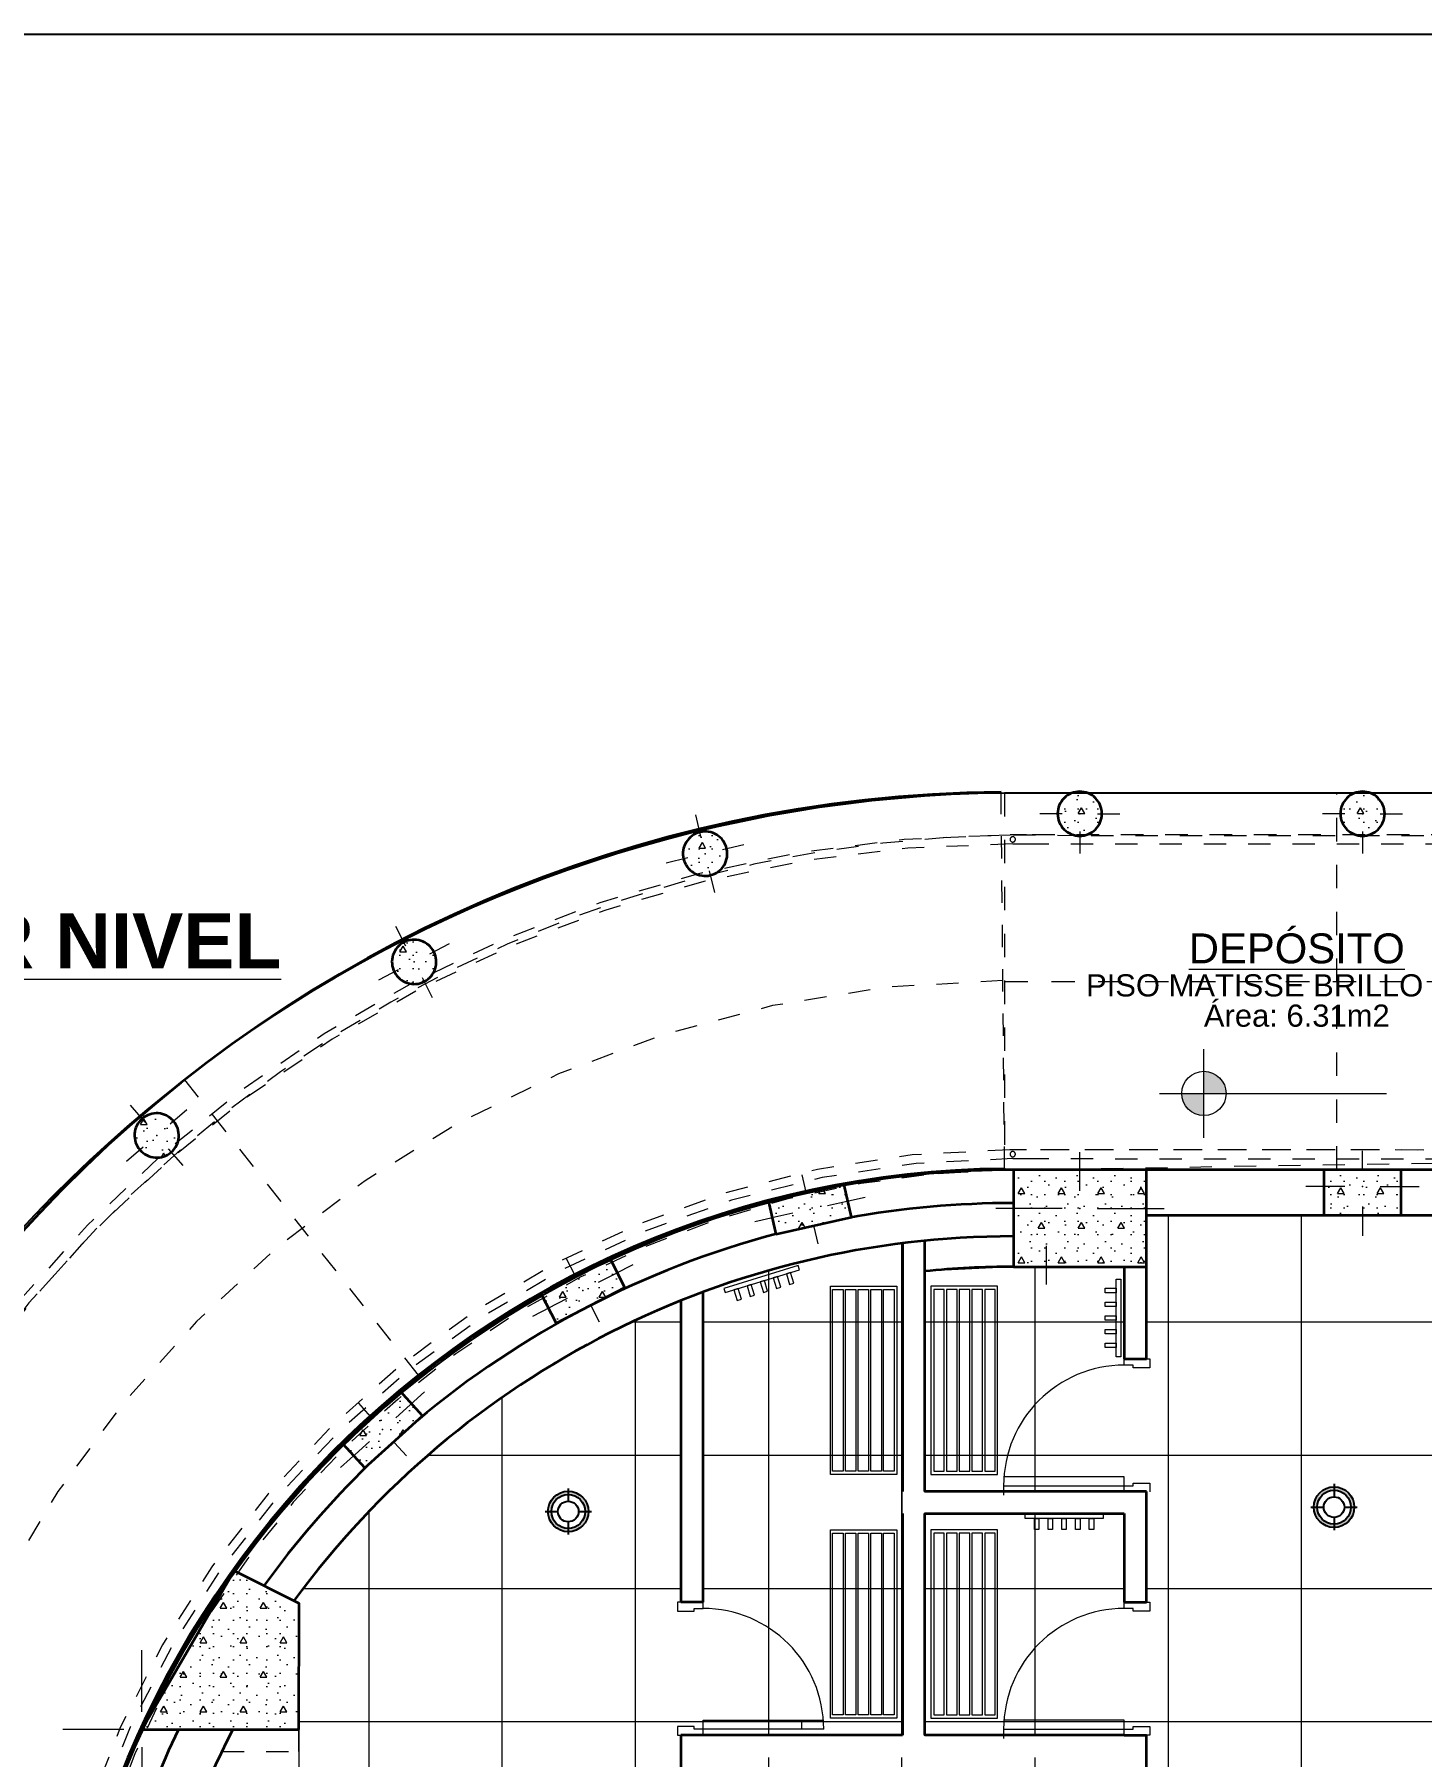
# Model space of a CAD drawing. Header units: feet. Extents: x 2 to 125, y -24 to 93.
# Drawn here: x 78.67 to 84.92, y 85.34 to 93.11 of the extents above; entities that cross this region are included whole.
import ezdxf

# ---------------------------------------------------------------- set-up
doc = ezdxf.new("R2010")
doc.units = ezdxf.units.FT
doc.header["$MEASUREMENT"] = 0
doc.set_wipeout_variables(frame=1)
for name, pattern in [('CONTINUA', [0]), ('Dashed', [0.211667, 0.105833, -0.105833]), ('Small Dashed', [0.141111, 0.070556, -0.070556]), ('Wipeout_Contour', [1, 0, -1])]:
    doc.linetypes.add(name, pattern=pattern)
for name, color, linetype in [('ALUMBRADO', 1, 'Continuous'), ('Interior - Furniture', 7, 'Continuous'), ('Structural - Bearing', 7, 'Continuous')]:
    doc.layers.add(name, color=color, linetype=linetype)
for name, color, linetype, lineweight in [('Annotation - Text_Pen_No__1', 7, 'Continuous', 13), ('Estructura – Carga_Pen_No__27', 7, 'Continuous', 35), ('Interior - Furniture _Pen_No__122', 9, 'Continuous', 13), ('Interior - Furniture _Pen_No__21', 7, 'Continuous', 35), ('Interior - Stair & Railing_Pen_No__122', 9, 'Continuous', 13), ('Structural - Bearing_Pen_No__122', 9, 'Continuous', 13), ('Structural - Bearing_Pen_No__21', 7, 'Continuous', 35), ('Structural - Bearing_Pen_No__27', 7, 'Continuous', 35), ('texturas', 252, 'Continuous', 0)]:
    doc.layers.add(name, color=color, linetype=linetype, lineweight=lineweight)
for name, color, linetype, lineweight, true_color in [('Annotation - Text_Pen_No__167', 7, 'Continuous', 13, 0x6a6a6a), ('Dimensioning - General_Pen_No__167', 7, 'Continuous', 13, 0x6a6a6a), ('Drawing & Figure_Pen_No__167', 7, 'Continuous', 13, 0x6a6a6a), ('Estructura – Carga_Pen_No__167', 7, 'Continuous', 13, 0x6a6a6a), ('Interior - Furniture _Pen_No__167', 7, 'Continuous', 13, 0x6a6a6a), ('Interior - Mobiliario_Pen_No__167', 7, 'Continuous', 13, 0x6a6a6a), ('Structural - Bearing_Pen_No__167', 7, 'Continuous', 13, 0x6a6a6a)]:
    doc.layers.add(name, color=color, linetype=linetype, lineweight=lineweight, true_color=true_color)
doc.styles.add('GENERATED_STYLE_1', font='arial.ttf')
doc.styles.add('GENERATED_STYLE_2', font='arialbd.ttf')
pattern_1 = [(0, (75.36407, 85.38942), (0, 0.311769), [0.03, -0.15]), (0, (75.45407, 85.5453), (0, 0.311769), [0.03, -0.15]), (60, (75.36407, 85.38942), (-0.27, 0.155885), [0.03, -0.15]), (60, (75.54407, 85.38942), (-0.27, 0.155885), [0.03, -0.15]), (120, (75.39407, 85.38942), (0.27, 0.155885), [0.03, -0.15]), (120, (75.57407, 85.38942), (0.27, 0.155885), [0.03, -0.15]), (0, (75.36407, 85.41942), (0, 0.06), [0, -0.06, 0, -0.09]), (45, (75.39407, 85.41942), (-0.0424264, 0.0424264), [0, -0.045, 0, -0.075])]

# ---------------------------------------------------------------- blocks, each defined once
blk = doc.blocks.new('Straight Ramp 23[1]', base_point=(7.6782, 3.4521))
at = {"layer": 'Interior - Furniture _Pen_No__122', "color": 9, "linetype": 'Dashed', "lineweight": 13}
for p, q in [((7.6782, 4.3021), (7.6782, 2.6021)), ((7.6782, 4.3021), (11.9292, 4.302)), ((9.1782, 2.6021), (9.1782, 4.3021)), ((10.4292, 2.602), (10.4292, 4.302)), ((11.9292, 4.302), (11.9292, 2.602)), ((7.6782, 3.4521), (11.9292, 3.452)), ((7.6782, 2.6021), (11.9292, 2.602))]:
    blk.add_line(p, q, dxfattribs=at)
blk = doc.blocks.new('Wall Hanging Rack 23[26]', base_point=(6.5437, 0.7379))
at = {"layer": 'Interior - Mobiliario_Pen_No__167', "color": 251, "linetype": 'Continuous', "lineweight": 13, "true_color": 0x6a6a6a, "flags": 128}
for points in [[(6.3679, 0.7179), (6.7195, 0.7179), (6.7195, 0.7379), (6.3679, 0.7379)], [(6.4298, 0.6679), (6.4298, 0.7179), (6.4098, 0.7179), (6.4098, 0.6679)], [(6.4918, 0.6679), (6.4918, 0.7179), (6.4718, 0.7179), (6.4718, 0.6679)], [(6.5537, 0.6679), (6.5537, 0.7179), (6.5337, 0.7179), (6.5337, 0.6679)], [(6.6156, 0.6679), (6.6156, 0.7179), (6.5956, 0.7179), (6.5956, 0.6679)], [(6.6776, 0.6679), (6.6776, 0.7179), (6.6576, 0.7179), (6.6576, 0.6679)]]:
    blk.add_lwpolyline(points, close=True, dxfattribs=at)
blk = doc.blocks.new('Wall Hanging Rack 23[30]', base_point=(8.1003, 0.7379))
at = {"layer": 'Interior - Mobiliario_Pen_No__167', "color": 251, "linetype": 'Continuous', "lineweight": 13, "true_color": 0x6a6a6a, "flags": 128}
for points in [[(8.2762, 0.718), (7.9245, 0.7179), (7.9245, 0.7379), (8.2762, 0.738)], [(7.9665, 0.6679), (7.9665, 0.7179), (7.9865, 0.7179), (7.9865, 0.6679)], [(8.0284, 0.6679), (8.0284, 0.7179), (8.0484, 0.7179), (8.0484, 0.6679)], [(8.0903, 0.6679), (8.0903, 0.7179), (8.1103, 0.7179), (8.1103, 0.6679)], [(8.1523, 0.668), (8.1523, 0.718), (8.1723, 0.718), (8.1723, 0.668)], [(8.2142, 0.668), (8.2142, 0.718), (8.2342, 0.718), (8.2342, 0.668)]]:
    blk.add_lwpolyline(points, close=True, dxfattribs=at)
blk = doc.blocks.new('Wall Hanging Rack 23[31]', base_point=(8.1004, -0.2667))
at = {"layer": 'Interior - Mobiliario_Pen_No__167', "color": 251, "linetype": 'Continuous', "lineweight": 13, "true_color": 0x6a6a6a, "flags": 128}
for points in [[(8.2763, -0.2867), (7.9246, -0.2867), (7.9246, -0.2667), (8.2763, -0.2667)], [(7.9666, -0.3367), (7.9665, -0.2867), (7.9865, -0.2867), (7.9866, -0.3367)], [(8.0285, -0.3367), (8.0285, -0.2867), (8.0485, -0.2867), (8.0485, -0.3367)], [(8.0904, -0.3367), (8.0904, -0.2867), (8.1104, -0.2867), (8.1104, -0.3367)], [(8.1524, -0.3367), (8.1524, -0.2867), (8.1724, -0.2867), (8.1724, -0.3367)], [(8.2143, -0.3367), (8.2143, -0.2867), (8.2343, -0.2867), (8.2343, -0.3367)]]:
    blk.add_lwpolyline(points, close=True, dxfattribs=at)
blk = doc.blocks.new('LED')
at = {"layer": 'ALUMBRADO'}
h = blk.add_hatch(color=256, dxfattribs=at)
h.dxf.hatch_style = 1
edge = h.paths.add_edge_path(flags=17)
edge.add_arc((0, 0), 0.135, 0, 360)
edge = h.paths.add_edge_path()
edge.add_arc((0, 0), 0.162, 0, 360)
for points in [[(0, 0.185), (0, 0.082)], [(-0.185, 0), (-0.082, 0)], [(0.082, 0), (0.185, 0)], [(0, -0.082), (0, -0.185)]]:
    blk.add_lwpolyline(points, dxfattribs=at)
at = {"layer": 'ALUMBRADO', "linetype": 'CONTINUA', "ltscale": 0.003}
for radius in [0.162, 0.135, 0.0824]:
    blk.add_circle((0, 0), radius, dxfattribs=at)

msp = doc.modelspace()

# ---------------------------------------------------------------- hatches: boundary and pattern name
at = {"layer": 'Dimensioning - General_Pen_No__167', "linetype": 'Continuous', "lineweight": 13, "true_color": 0x6a6a6a}
for points in [[(83.9422, 88.3357), (84.0422, 88.3357), (84.0346, 88.374), (84.0129, 88.4065), (83.9804, 88.4281), (83.9422, 88.4357)], [(83.9422, 88.3357), (83.8422, 88.3357), (83.8498, 88.2975), (83.8715, 88.265), (83.9039, 88.2434), (83.9422, 88.2357)]]:
    msp.add_hatch(color=251, dxfattribs=at).paths.add_polyline_path(points)
at = {"layer": 'Structural - Bearing_Pen_No__122', "linetype": 'Continuous', "lineweight": 13}
h = msp.add_hatch(dxfattribs=at)
h.set_pattern_fill('STRUCTURAL_CONCRETE', color=9, style=0, pattern_type=2)
h.set_pattern_definition(pattern_1)
h.paths.add_polyline_path([(83.2821, 89.5976, 0.414214), (83.3821, 89.4976, 0.414214), (83.4821, 89.5976, 0.414214), (83.3821, 89.6976, 0.414214)])
h = msp.add_hatch(dxfattribs=at)
h.set_pattern_fill('STRUCTURAL_CONCRETE', color=9, style=0, pattern_type=2)
h.set_pattern_definition(pattern_1)
h.paths.add_polyline_path([(84.5576, 89.5976, 0.414214), (84.6576, 89.4976, 0.414214), (84.7576, 89.5976, 0.414214), (84.6576, 89.6976, 0.414214)])
h = msp.add_hatch(dxfattribs=at)
h.set_pattern_fill('STRUCTURAL_CONCRETE', color=9, style=0, pattern_type=2)
h.set_pattern_definition(pattern_1)
h.paths.add_polyline_path([(81.5946, 89.3938, 0.414214), (81.7153, 89.3201, 0.414214), (81.789, 89.4408, 0.414214), (81.6683, 89.5145, 0.414214)])
h = msp.add_hatch(dxfattribs=at)
h.set_pattern_fill('STRUCTURAL_CONCRETE', color=9, style=0, pattern_type=2)
h.set_pattern_definition(pattern_1)
h.paths.add_polyline_path([(80.2899, 88.8835, 0.414214), (80.4246, 88.8403, 0.414214), (80.4678, 88.9749, 0.414214), (80.3332, 89.0182, 0.414214)])
h = msp.add_hatch(dxfattribs=at)
h.set_pattern_fill('STRUCTURAL_CONCRETE', color=9, style=0, pattern_type=2)
h.set_pattern_definition(pattern_1)
h.paths.add_polyline_path([(79.1418, 88.0809, 0.414214), (79.2828, 88.0705, 0.414214), (79.2932, 88.2116, 0.414214), (79.1522, 88.2219, 0.414214)])

# ---------------------------------------------------------------- linework, layer by layer
msp.add_lwpolyline([(71.7929, 62.614), (114.7929, 62.614), (114.7929, 93.114), (71.7929, 93.114)], close=True)
msp.add_lwpolyline([(71.7929, 62.614), (114.7929, 62.614), (114.7929, 93.114), (71.7929, 93.114)], close=True)
at = {"layer": 'Dimensioning - General_Pen_No__167', "color": 251, "linetype": 'Continuous', "lineweight": 13, "true_color": 0x6a6a6a}
for p, q in [((83.9422, 88.1357), (83.9422, 88.5357)), ((83.7422, 88.3357), (84.7663, 88.3357))]:
    msp.add_line(p, q, dxfattribs=at)
msp.add_circle((83.9422, 88.3357), 0.1, dxfattribs=at)
at = {"layer": 'Drawing & Figure_Pen_No__167', "color": 251, "linetype": 'Continuous', "lineweight": 13, "true_color": 0x6a6a6a}
msp.add_line((79.8583, 85.466), (79.8583, 84.8658), dxfattribs=at)
at = {"layer": 'Estructura – Carga_Pen_No__167', "color": 251, "linetype": 'Continuous', "lineweight": 13, "true_color": 0x6a6a6a}
for p, q in [((83.5826, 87.1096), (83.5826, 87.1376)), ((83.5826, 87.1376), (83.6976, 87.1376)), ((83.5826, 87.1376), (83.6826, 87.1376)), ((83.5826, 87.1376), (83.6826, 87.1376)), ((83.6226, 87.1096), (83.5826, 87.1096)), ((83.6226, 87.0976), (83.6226, 87.1096)), ((83.6976, 87.1376), (83.6976, 87.0976)), ((83.6976, 87.0976), (83.6226, 87.0976)), ((83.5826, 86.6056), (83.0386, 86.6056)), ((83.0386, 86.5656), (83.5826, 86.5656)), ((83.0386, 86.5633), (83.0386, 86.5233)), ((83.5826, 86.5656), (83.5826, 86.6056)), ((83.5826, 86.5376), (83.5826, 86.5656)), ((83.5826, 86.5656), (83.6226, 86.5656)), ((83.6226, 86.5656), (83.6226, 86.5776)), ((83.6226, 86.5776), (83.6976, 86.5776)), ((83.6976, 86.5776), (83.6976, 86.5376)), ((81.6827, 86.0398), (81.5677, 86.0398)), ((81.5677, 86.0398), (81.5677, 85.9998)), ((81.6827, 86.0398), (81.5827, 86.0398)), ((81.6827, 86.0398), (81.5827, 86.0398)), ((81.6827, 86.0118), (81.6827, 86.0398)), ((83.5826, 86.0118), (83.5826, 86.0398)), ((83.5826, 86.0398), (83.6976, 86.0398)), ((83.5826, 86.0398), (83.6826, 86.0398)), ((83.5826, 86.0398), (83.6826, 86.0398)), ((83.6976, 86.0398), (83.6976, 85.9998)), ((81.5677, 85.9998), (81.6427, 85.9998)), ((81.6427, 85.9998), (81.6427, 86.0118)), ((81.6427, 86.0118), (81.6827, 86.0118)), ((83.6226, 86.0118), (83.5826, 86.0118)), ((83.6226, 85.9998), (83.6226, 86.0118)), ((83.6976, 85.9998), (83.6226, 85.9998)), ((81.6427, 85.4798), (81.5677, 85.4798)), ((81.5677, 85.4798), (81.5677, 85.4398)), ((81.6427, 85.4678), (81.6427, 85.4798)), ((81.6827, 85.4678), (81.6827, 85.5078)), ((81.6827, 85.5078), (82.2267, 85.5078)), ((82.1272, 85.5077), (82.1272, 85.4677)), ((83.5826, 85.5078), (83.0386, 85.5078)), ((83.5826, 85.4678), (83.5826, 85.5078)), ((83.6226, 85.4678), (83.6226, 85.4798)), ((83.6226, 85.4798), (83.6976, 85.4798)), ((83.6976, 85.4798), (83.6976, 85.4398)), ((81.5677, 85.4398), (81.6827, 85.4398)), ((81.6827, 85.4398), (81.5827, 85.4398)), ((81.6827, 85.4398), (81.5827, 85.4398)), ((81.6827, 85.4678), (81.6427, 85.4678)), ((81.6827, 85.4398), (81.6827, 85.4678)), ((82.2267, 85.4678), (81.6827, 85.4678)), ((83.0386, 85.4678), (83.5826, 85.4678)), ((83.0386, 85.4655), (83.0386, 85.4255)), ((83.5826, 85.4398), (83.5826, 85.4678)), ((83.5826, 85.4678), (83.6226, 85.4678)), ((83.6976, 85.4398), (83.5826, 85.4398)), ((83.5826, 85.4398), (83.6826, 85.4398)), ((83.5826, 85.4398), (83.6826, 85.4398))]:
    msp.add_line(p, q, dxfattribs=at)
for centre, start, end in [((83.5826, 86.5656), 90, 180), ((81.6827, 85.4678), 0, 90), ((83.5826, 85.4678), 90, 180)]:
    msp.add_arc(centre, 0.544, start, end, dxfattribs=at)
at = {"layer": 'Estructura – Carga_Pen_No__27', "color": 7, "linetype": 'Continuous', "lineweight": 35}
for p, q in [((83.5826, 87.1376), (83.6826, 87.1376)), ((81.6827, 86.0398), (81.5827, 86.0398)), ((83.5826, 86.0398), (83.6826, 86.0398)), ((81.6827, 85.4398), (81.5827, 85.4398)), ((83.5826, 85.4398), (83.6826, 85.4398))]:
    msp.add_line(p, q, dxfattribs=at)
for points in [[(83.6826, 87.1376), (83.6826, 87.8693)], [(82.5828, 87.6599), (82.5826, 86.5398)], [(82.6826, 86.5398), (82.6828, 87.6711)], [(83.5826, 87.5535), (83.5826, 87.1376)], [(81.6827, 87.1398), (81.6827, 87.4398)], [(81.5827, 87.4011), (81.5827, 87.1398)], [(81.5827, 87.1919), (81.5827, 86.0398)], [(81.6827, 86.0398), (81.6827, 87.1919)], [(83.6826, 86.5398), (82.6826, 86.5398)], [(83.6826, 86.0398), (83.6826, 86.5398)], [(82.5826, 86.4398), (82.5825, 85.4398)], [(82.6825, 85.4398), (82.6826, 86.4398)], [(82.6826, 86.4398), (83.5826, 86.4398)], [(83.5826, 86.4398), (83.5826, 86.0398)], [(81.5827, 85.4398), (81.5819, 85.4398)], [(81.5827, 85.4398), (81.5827, 84.9398)], [(82.5825, 85.4398), (81.5832, 85.4398)], [(83.5826, 85.4398), (82.6826, 85.4398)], [(83.6826, 84.9398), (83.6826, 85.4399)]]:
    msp.add_lwpolyline(points, dxfattribs=at)
at = {"layer": 'Interior - Furniture _Pen_No__21', "color": 7, "linetype": 'Continuous', "lineweight": 35}
for radius, end in [(6.03, 180.24028), (4.33, 180.05374)]:
    msp.add_arc((83.0826, 83.666), radius, 90.52718, end, dxfattribs=at)
at = {"layer": 'Interior - Mobiliario_Pen_No__167', "color": 251, "linetype": 'Continuous', "lineweight": 0, "true_color": 0x6a6a6a}
for points in [[(82.2569, 86.6162), (82.2569, 87.4663), (82.5569, 87.4663), (82.5569, 86.6162)], [(82.3144, 86.6312), (82.2669, 86.6312), (82.2669, 87.4512), (82.3144, 87.4512)], [(82.3719, 86.6312), (82.3244, 86.6312), (82.3244, 87.4512), (82.3719, 87.4512)], [(82.4294, 86.6312), (82.3819, 86.6312), (82.3819, 87.4512), (82.4294, 87.4512)], [(82.4869, 86.6313), (82.4394, 86.6313), (82.4394, 87.4513), (82.4869, 87.4513)], [(82.5444, 86.6313), (82.4969, 86.6313), (82.4969, 87.4513), (82.5444, 87.4513)], [(83.0108, 86.6162), (83.0108, 87.4663), (82.7108, 87.4663), (82.7108, 86.6162)], [(82.7233, 86.6313), (82.7708, 86.6313), (82.7708, 87.4513), (82.7233, 87.4513)], [(82.7808, 86.6313), (82.8283, 86.6313), (82.8283, 87.4513), (82.7808, 87.4513)], [(82.8383, 86.6312), (82.8858, 86.6312), (82.8858, 87.4512), (82.8383, 87.4512)], [(82.8958, 86.6312), (82.9433, 86.6312), (82.9433, 87.4512), (82.8958, 87.4512)], [(82.9533, 86.6312), (83.0008, 86.6312), (83.0008, 87.4512), (82.9533, 87.4512)], [(82.2569, 85.5162), (82.2569, 86.3663), (82.5569, 86.3663), (82.5569, 85.5162)], [(82.3144, 85.5312), (82.2669, 85.5312), (82.2669, 86.3512), (82.3144, 86.3512)], [(82.3719, 85.5312), (82.3244, 85.5312), (82.3244, 86.3512), (82.3719, 86.3512)], [(82.4294, 85.5312), (82.3819, 85.5312), (82.3819, 86.3512), (82.4294, 86.3512)], [(82.4869, 85.5313), (82.4394, 85.5313), (82.4394, 86.3513), (82.4869, 86.3513)], [(82.5444, 85.5313), (82.4969, 85.5313), (82.4969, 86.3513), (82.5444, 86.3513)], [(83.0107, 85.5162), (83.0107, 86.3663), (82.7107, 86.3663), (82.7107, 85.5162)], [(82.7232, 85.5313), (82.7707, 85.5313), (82.7707, 86.3513), (82.7232, 86.3513)], [(82.7807, 85.5313), (82.8282, 85.5313), (82.8282, 86.3513), (82.7807, 86.3513)], [(82.8382, 85.5312), (82.8857, 85.5312), (82.8857, 86.3512), (82.8382, 86.3512)], [(82.8957, 85.5312), (82.9432, 85.5312), (82.9432, 86.3512), (82.8957, 86.3512)], [(82.9532, 85.5312), (83.0007, 85.5312), (83.0007, 86.3512), (82.9532, 86.3512)]]:
    msp.add_lwpolyline(points, close=True, dxfattribs=at)
at = {"layer": 'Interior - Stair & Railing_Pen_No__122', "color": 9, "linetype": 'Small Dashed', "lineweight": 13}
for p, q in [((83.0428, 87.9959), (83.0272, 89.6958)), ((83.0797, 89.5018), (83.0673, 89.5018)), ((83.0673, 89.5018), (83.0673, 89.5017)), ((83.0797, 89.5018), (83.0673, 89.5018)), ((83.0673, 89.5018), (83.0673, 89.5017)), ((83.0797, 89.5018), (83.0673, 89.5018)), ((83.0673, 89.5018), (83.0673, 89.5017)), ((83.0797, 89.5018), (83.0673, 89.5018)), ((83.0673, 89.5018), (83.0673, 89.5017)), ((83.1047, 89.5018), (83.0797, 89.5018)), ((83.1047, 89.5018), (83.0797, 89.5018)), ((83.1047, 89.5018), (83.0797, 89.5018)), ((83.1047, 89.5018), (83.0797, 89.5018)), ((83.0798, 89.4618), (83.1047, 89.4618)), ((83.0798, 89.4618), (83.1047, 89.4618)), ((83.0798, 89.4618), (83.1047, 89.4618)), ((83.0798, 89.4618), (83.1047, 89.4618)), ((83.1297, 89.5018), (83.1047, 89.5018)), ((83.1297, 89.5018), (83.1047, 89.5018)), ((83.1297, 89.5018), (83.1047, 89.5018)), ((83.1297, 89.5018), (83.1047, 89.5018)), ((83.1047, 89.4618), (83.1297, 89.4618)), ((83.1047, 89.4618), (83.1297, 89.4618)), ((83.1047, 89.4618), (83.1297, 89.4618)), ((83.1047, 89.4618), (83.1297, 89.4618)), ((83.1422, 89.5018), (83.1297, 89.5018)), ((83.1422, 89.5018), (83.1297, 89.5018)), ((83.1422, 89.5018), (83.1297, 89.5018)), ((83.1422, 89.5018), (83.1297, 89.5018)), ((83.1297, 89.4618), (83.1422, 89.4618)), ((83.1297, 89.4618), (83.1422, 89.4618)), ((83.1297, 89.4618), (83.1422, 89.4618)), ((83.1297, 89.4618), (83.1422, 89.4618)), ((87.27, 89.5018), (83.1422, 89.5018)), ((87.27, 89.5018), (83.1422, 89.5018)), ((87.27, 89.5018), (83.1422, 89.5018)), ((87.2674, 89.5018), (83.1422, 89.5018)), ((83.1422, 89.4618), (87.27, 89.4618)), ((83.1422, 89.4618), (87.27, 89.4618)), ((83.1422, 89.4618), (87.27, 89.4618)), ((83.1422, 89.4618), (87.2674, 89.4618)), ((80.3986, 87.0638), (79.3449, 88.3978)), ((83.0797, 88.0817), (83.0672, 88.0817)), ((83.0672, 88.0817), (83.0672, 88.0816)), ((83.0797, 88.0817), (83.0672, 88.0817)), ((83.0672, 88.0817), (83.0672, 88.0816)), ((83.0797, 88.0817), (83.0672, 88.0817)), ((83.0672, 88.0817), (83.0672, 88.0816)), ((83.0797, 88.0817), (83.0672, 88.0817)), ((83.0672, 88.0817), (83.0672, 88.0816)), ((83.1047, 88.0817), (83.0797, 88.0817)), ((83.1047, 88.0817), (83.0797, 88.0817)), ((83.1047, 88.0817), (83.0797, 88.0817)), ((83.1047, 88.0817), (83.0797, 88.0817)), ((83.0797, 88.0417), (83.1047, 88.0417)), ((83.0797, 88.0417), (83.1047, 88.0417)), ((83.0797, 88.0417), (83.1047, 88.0417)), ((83.0797, 88.0417), (83.1047, 88.0417)), ((83.1297, 88.0816), (83.1047, 88.0817)), ((83.1297, 88.0816), (83.1047, 88.0817)), ((83.1297, 88.0816), (83.1047, 88.0817)), ((83.1297, 88.0816), (83.1047, 88.0817)), ((83.1047, 88.0417), (83.1297, 88.0416)), ((83.1047, 88.0417), (83.1297, 88.0416)), ((83.1047, 88.0417), (83.1297, 88.0416)), ((83.1047, 88.0417), (83.1297, 88.0416)), ((83.1422, 88.0816), (83.1297, 88.0816)), ((83.1422, 88.0816), (83.1297, 88.0816)), ((83.1422, 88.0816), (83.1297, 88.0816)), ((83.1422, 88.0816), (83.1297, 88.0816)), ((83.1297, 88.0416), (83.1422, 88.0416)), ((83.1297, 88.0416), (83.1422, 88.0416)), ((83.1297, 88.0416), (83.1422, 88.0416)), ((83.1297, 88.0416), (83.1422, 88.0416)), ((87.3342, 88.0789), (83.1422, 88.0816)), ((87.3342, 88.0789), (83.1422, 88.0816)), ((87.3342, 88.0789), (83.1422, 88.0816)), ((87.3046, 88.0789), (83.1422, 88.0816)), ((83.1422, 88.0416), (87.3276, 88.0389)), ((83.1422, 88.0416), (87.3276, 88.0389)), ((83.1422, 88.0416), (87.3276, 88.0389)), ((83.1422, 88.0416), (87.3045, 88.0389))]:
    msp.add_line(p, q, dxfattribs=at)
for points in [[(83.0797, 89.4698, 1), (83.0797, 89.4938, 1)], [(83.0797, 88.0497, 1), (83.0797, 88.0737, 1)]]:
    msp.add_lwpolyline(points, format="xyb", close=True, dxfattribs=at)
for centre, radius, start, end in [((83.0804, 83.6702), 5.8315, 90.12888, 163.2861), ((83.0804, 83.6702), 5.8315, 90.12888, 163.2861), ((83.0804, 83.6702), 5.8315, 90.12888, 163.2861), ((83.0804, 83.6702), 5.8315, 90.12888, 163.2861), ((83.0804, 83.6702), 5.7915, 90.0061, 163.04397), ((83.0804, 83.6702), 5.7915, 90.0061, 163.04397), ((83.0804, 83.6702), 5.7915, 90.0061, 163.04397), ((83.0804, 83.6702), 5.7915, 90.0061, 163.04397), ((83.0826, 83.666), 5.18, 90.52718, 180.16231), ((83.0827, 83.6663), 4.4153, 90.20119, 178.21563), ((83.0827, 83.6663), 4.4153, 90.20119, 178.21563), ((83.0827, 83.6663), 4.4153, 90.20119, 178.21563), ((83.0827, 83.6663), 4.4153, 90.20119, 178.21563), ((83.0827, 83.6663), 4.3753, 90.03946, 177.90237), ((83.0827, 83.6663), 4.3753, 90.03946, 177.90237), ((83.0827, 83.6663), 4.3753, 90.03946, 177.90237), ((83.0827, 83.6663), 4.3753, 90.03946, 177.90237)]:
    msp.add_arc(centre, radius, start, end, dxfattribs=at)
at = {"layer": 'Structural - Bearing_Pen_No__167', "color": 251, "linetype": 'Continuous', "lineweight": 13, "true_color": 0x6a6a6a}
for p, q in [((83.3021, 89.5976), (83.2021, 89.5976)), ((83.4621, 89.5976), (83.5621, 89.5976)), ((84.5776, 89.5976), (84.4776, 89.5976)), ((84.7376, 89.5976), (84.8376, 89.5976)), ((81.673, 89.4951), (81.6495, 89.5923)), ((83.3821, 89.5176), (83.3821, 89.4176)), ((84.6576, 89.5176), (84.6576, 89.4176)), ((81.7696, 89.4361), (81.8667, 89.4596)), ((81.614, 89.3985), (81.5168, 89.375)), ((81.7106, 89.3396), (81.7341, 89.2424)), ((80.3423, 89.0004), (80.2966, 89.0893)), ((80.45, 88.9658), (80.539, 89.0115)), ((80.3077, 88.8927), (80.2188, 88.847)), ((80.4154, 88.8581), (80.4611, 88.7691)), ((79.1652, 88.2068), (79.0999, 88.2825)), ((79.2781, 88.1985), (79.3538, 88.2638)), ((79.1569, 88.094), (79.0812, 88.0286)), ((79.2697, 88.0857), (79.3351, 88.0099)), ((79.07, 85.466), (78.7945, 85.466)), ((79.15, 85.386), (79.15, 85.1085))]:
    msp.add_line(p, q, dxfattribs=at)
for p in [(83.3821, 89.5976), (84.6576, 89.5976), (81.6918, 89.4173), (80.3789, 88.9292), (79.2175, 88.1462)]:
    msp.add_point(p, dxfattribs=at)
at = {"layer": 'Structural - Bearing_Pen_No__21', "color": 7, "linetype": 'Continuous', "lineweight": 35}
for points in [[(83.2821, 89.5976, 0.414214), (83.3821, 89.4976, 0.414214), (83.4821, 89.5976, 0.414214), (83.3821, 89.6976, 0.414214)], [(84.5576, 89.5976, 0.414214), (84.6576, 89.4976, 0.414214), (84.7576, 89.5976, 0.414214), (84.6576, 89.6976, 0.414214)], [(81.5946, 89.3938, 0.414214), (81.7153, 89.3201, 0.414214), (81.789, 89.4408, 0.414214), (81.6683, 89.5145, 0.414214)], [(80.2899, 88.8835, 0.414214), (80.4246, 88.8403, 0.414214), (80.4678, 88.9749, 0.414214), (80.3332, 89.0182, 0.414214)], [(79.1418, 88.0809, 0.414214), (79.2828, 88.0705, 0.414214), (79.2932, 88.2116, 0.414214), (79.1522, 88.2219, 0.414214)]]:
    msp.add_lwpolyline(points, format="xyb", close=True, dxfattribs=at)
at = {"layer": 'Structural - Bearing_Pen_No__27', "color": 7, "linetype": 'Continuous', "lineweight": 35}
for points in [[(84.4826, 87.991), (83.6826, 87.991)], [(84.5574, 87.9915), (84.7074, 87.9914)], [(85.5776, 87.991), (84.8326, 87.991)], [(83.6826, 87.786), (85.5776, 87.786)]]:
    msp.add_lwpolyline(points, dxfattribs=at)
for centre, radius, start, end in [((83.0826, 83.666), 4.325, 90, 100.15997), ((83.0826, 83.666), 4.325, 100.37071, 114.87493), ((83.0826, 83.666), 4.175, 90, 100.33129), ((83.0826, 83.666), 4.025, 90, 143.7505), ((83.0826, 83.666), 4.175, 104.83732, 130.12274), ((83.0826, 83.6076), 3.946, 90, 95.81644), ((83.0826, 83.666), 4.325, 119.51285, 129.75728), ((83.0826, 83.666), 4.325, 130.15834, 134.15682), ((83.0826, 83.666), 4.325, 134.39521, 168.7116), ((83.0826, 83.666), 4.175, 134.19242, 144.10053), ((83.0826, 83.666), 4.175, 154.46021, 169.84625)]:
    msp.add_arc(centre, radius, start, end, dxfattribs=at)

# ---------------------------------------------------------------- block references
at = {"layer": 'ALUMBRADO', "xscale": 0.5646712500000001, "yscale": 0.5646712500000001, "zscale": 0.5646712500000001}
for p in [(84.5291, 86.469), (81.0743, 86.4493)]:
    msp.add_blockref('LED', p, dxfattribs=at)
at = {"layer": 'Interior - Furniture', "color": 104, "linetype": 'Continuous', "lineweight": 20, "true_color": 0x029e21}
msp.add_blockref('Straight Ramp 23[1]', (83.0422, 88.8415), dxfattribs=at)
at = {"layer": 'Interior - Mobiliario_Pen_No__167', "color": 251, "linetype": 'Continuous', "lineweight": 13, "true_color": 0x6a6a6a}
for name, p, rotation in [('Wall Hanging Rack 23[26]', (81.9438, 87.5077), 17.02504900979226), ('Wall Hanging Rack 23[30]', (83.5666, 87.3225), 270)]:
    msp.add_blockref(name, p, dxfattribs=dict(at, rotation=rotation))
msp.add_blockref('Wall Hanging Rack 23[31]', (83.3111, 86.4375), dxfattribs=at)

# ---------------------------------------------------------------- texts
at = {"layer": 'Annotation - Text_Pen_No__1', "color": 7, "linetype": 'Continuous', "lineweight": 13, "insert": (77.7992, 89.1482), "char_height": 0.247758, "attachment_point": 2, "line_spacing_factor": 0.910624, "style": 'GENERATED_STYLE_2'}
msp.add_mtext('\\A1;{\\LPLANTA PRIMER NIVEL\\P\\fArial|b0|i0|c0|p34;\\H0.875x;\\lESC. 1:50}', dxfattribs=at)
at = {"layer": 'Annotation - Text_Pen_No__167', "color": 251, "linetype": 'Continuous', "lineweight": 13, "true_color": 0x6a6a6a, "insert": (84.3611, 89.0577), "char_height": 0.135, "attachment_point": 2, "line_spacing_factor": 0.819281, "style": 'GENERATED_STYLE_1'}
msp.add_mtext('\\A1;{\\LDEPÓSITO\\P\\H0.74074x;\\lPISO MATISSE BRILLO GRIS\\PÁrea: 6.31m2}', dxfattribs=at)

# ---------------------------------------------------------------- next in the draw order: wipeouts: each hides what was drawn before it
at = {"color": 254, "linetype": 'Wipeout_Contour', "lineweight": 0, "ltscale": 33.547836}
msp.add_wipeout([(83.0826, 87.641), (83.6826, 87.641), (83.6826, 87.991), (83.0826, 87.991)], dxfattribs=at).dxf.layer = 'Structural - Bearing'
at = {"color": 254, "linetype": 'Wipeout_Contour', "lineweight": 0, "ltscale": 38.564008}
msp.add_wipeout([(84.4826, 87.841), (84.8326, 87.841), (84.8326, 87.991), (84.4826, 87.991)], dxfattribs=at).dxf.layer = 'Structural - Bearing'
at = {"color": 254, "linetype": 'Wipeout_Contour', "lineweight": 0, "ltscale": 28.915953}
msp.add_wipeout([(82.0107, 87.7012), (82.3523, 87.7775), (82.3196, 87.9239), (81.978, 87.8476)], dxfattribs=at).dxf.layer = 'Structural - Bearing'
at = {"color": 254, "linetype": 'Wipeout_Contour', "lineweight": 0, "ltscale": 24.573978}
msp.add_wipeout([(81.0192, 87.2998), (81.3302, 87.4603), (81.2614, 87.5936), (80.9504, 87.4331)], dxfattribs=at).dxf.layer = 'Structural - Bearing'
at = {"color": 254, "linetype": 'Wipeout_Contour', "lineweight": 0, "ltscale": 20.376107}
msp.add_wipeout([(80.1571, 86.6457), (80.4165, 86.8806), (80.3159, 86.9918), (80.0564, 86.7569)], dxfattribs=at).dxf.layer = 'Structural - Bearing'
at = {"color": 254, "linetype": 'Wipeout_Contour', "lineweight": 0, "ltscale": 16.596625}
msp.add_wipeout([(79.859, 85.466), (79.861, 86.0339), (79.5667, 86.1812), (79.15, 85.466)], dxfattribs=at).dxf.layer = 'Structural - Bearing'

# ---------------------------------------------------------------- next in the draw order: hatches: boundary and pattern name
at = {"layer": 'Structural - Bearing_Pen_No__122', "linetype": 'Continuous', "lineweight": 13}
h = msp.add_hatch(dxfattribs=at)
h.set_pattern_fill('STRUCTURAL_CONCRETE', color=9, style=0, pattern_type=2)
h.set_pattern_definition(pattern_1)
h.paths.add_polyline_path([(83.0826, 87.5535), (83.6826, 87.5535), (83.6826, 87.991), (83.0826, 87.991)])
h = msp.add_hatch(dxfattribs=at)
h.set_pattern_fill('STRUCTURAL_CONCRETE', color=9, style=0, pattern_type=2)
h.set_pattern_definition(pattern_1)
h.paths.add_polyline_path([(84.4826, 87.786), (84.8326, 87.786), (84.8326, 87.991), (84.4826, 87.991)])
h = msp.add_hatch(dxfattribs=at)
h.set_pattern_fill('STRUCTURAL_CONCRETE', color=9, style=0, pattern_type=2)
h.set_pattern_definition(pattern_1)
h.paths.add_polyline_path([(82.0107, 87.7012), (82.3523, 87.7775), (82.3196, 87.9239), (81.978, 87.8476)])
h = msp.add_hatch(dxfattribs=at)
h.set_pattern_fill('STRUCTURAL_CONCRETE', color=9, style=0, pattern_type=2)
h.set_pattern_definition(pattern_1)
h.paths.add_polyline_path([(81.0192, 87.2998), (81.3302, 87.4603), (81.2614, 87.5936), (80.9504, 87.4331)])
h = msp.add_hatch(dxfattribs=at)
h.set_pattern_fill('STRUCTURAL_CONCRETE', color=9, style=0, pattern_type=2)
h.set_pattern_definition(pattern_1)
h.paths.add_polyline_path([(80.1571, 86.6457), (80.4165, 86.8806), (80.3159, 86.9918), (80.0564, 86.7569)])
h = msp.add_hatch(dxfattribs=at)
h.set_pattern_fill('STRUCTURAL_CONCRETE', color=9, style=0, pattern_type=2)
h.set_pattern_definition(pattern_1)
h.paths.add_polyline_path([(79.859, 85.466), (79.861, 86.0339), (79.5667, 86.1812), (79.15, 85.466)])
at = {"layer": 'texturas'}
h = msp.add_hatch(dxfattribs=at)
h.set_pattern_fill('_USER', color=256, scale=0.601, angle=90, double=1, pattern_type=0)
h.set_pattern_definition([(90, (84.9832, 79.49104), (-0.601, 4e-17), []), (180, (84.9832, 79.49104), (-7e-17, -0.601), [])])
edge = h.paths.add_edge_path()
edge.add_line((87.2756, 80.8068), (87.1256, 80.806))
edge.add_line((87.1256, 80.806), (87.1256, 81.5261))
edge.add_line((87.1256, 81.5261), (86.0862, 81.5261))
edge.add_line((86.0862, 81.5261), (86.0832, 81.6261))
edge.add_line((86.0832, 81.6261), (86.6756, 81.6261))
edge.add_line((86.6756, 81.6261), (86.6756, 81.9561))
edge.add_line((86.6756, 81.9561), (87.1256, 81.9561))
edge.add_line((87.1256, 81.9561), (87.1256, 83.611))
edge.add_line((87.1256, 83.611), (85.0832, 83.611))
edge.add_line((85.0832, 83.611), (85.0832, 81.5261))
edge.add_line((85.0832, 81.5261), (84.9832, 81.5261))
edge.add_line((84.9832, 81.5261), (84.9832, 83.761))
edge.add_line((84.9832, 83.761), (87.1259, 83.761))
edge.add_line((87.1259, 83.761), (87.1259, 84.6633))
edge.add_line((87.1259, 84.6633), (85.7743, 84.6633))
edge.add_line((85.7743, 84.6633), (85.7745, 84.3433))
edge.add_line((85.7745, 84.3433), (85.6744, 84.3434))
edge.add_line((85.6744, 84.3434), (85.6744, 84.6631))
edge.add_line((85.6744, 84.6631), (85.0816, 84.6633))
edge.add_line((85.0816, 84.6633), (85.0816, 84.3411))
edge.add_line((85.0816, 84.3411), (84.9816, 84.3411))
edge.add_line((84.9816, 84.3411), (84.9816, 84.8133))
edge.add_line((84.9816, 84.8133), (87.1241, 84.8133))
edge.add_line((87.1241, 84.8133), (87.1241, 85.466))
edge.add_line((87.1241, 85.466), (86.6756, 85.466))
edge.add_line((86.6756, 85.466), (86.6756, 85.716))
edge.add_line((86.6756, 85.716), (85.7741, 85.716))
edge.add_line((85.7741, 85.716), (85.7741, 85.3961))
edge.add_line((85.7741, 85.3961), (85.6772, 85.3961))
edge.add_line((85.6772, 85.3961), (85.6749, 85.7157))
edge.add_line((85.6749, 85.7157), (85.0832, 85.716))
edge.add_line((85.0832, 85.716), (85.0832, 85.4133))
edge.add_line((85.0832, 85.4133), (84.9832, 85.4133))
edge.add_line((84.9832, 85.4133), (84.9832, 85.866))
edge.add_line((84.9832, 85.866), (87.1256, 85.8659))
edge.add_line((87.1256, 85.8659), (87.1256, 86.766))
edge.add_line((87.1256, 86.766), (85.7758, 86.766))
edge.add_line((85.7758, 86.766), (85.7756, 86.4461))
edge.add_line((85.7756, 86.4461), (85.6756, 86.4461))
edge.add_line((85.6756, 86.4461), (85.6753, 86.7857))
edge.add_line((85.6753, 86.7857), (85.0832, 86.786))
edge.add_line((85.0832, 86.786), (85.0832, 86.486))
edge.add_line((85.0832, 86.486), (84.9832, 86.486))
edge.add_line((84.9832, 86.486), (84.9832, 86.886))
edge.add_line((84.9832, 86.886), (87.1256, 86.886))
edge.add_line((87.1256, 86.886), (87.1256, 87.6435))
edge.add_line((87.1256, 87.6435), (86.6756, 87.641))
edge.add_line((86.6756, 87.641), (86.6756, 87.786))
edge.add_line((86.6756, 87.786), (85.7756, 87.786))
edge.add_line((85.7756, 87.786), (85.7755, 87.4859))
edge.add_line((85.7755, 87.4859), (85.6755, 87.486))
edge.add_line((85.6755, 87.486), (85.6755, 87.786))
edge.add_line((85.6755, 87.786), (85.0832, 87.786))
edge.add_line((85.0832, 87.786), (85.0832, 87.486))
edge.add_line((85.0832, 87.486), (84.9832, 87.486))
edge.add_line((84.9832, 87.486), (84.9832, 87.786))
edge.add_line((84.9832, 87.786), (83.6806, 87.786))
edge.add_line((83.6806, 87.786), (83.6806, 87.1376))
edge.add_line((83.6806, 87.1376), (83.5806, 87.1376))
edge.add_line((83.5806, 87.1376), (83.5806, 87.5535))
edge.add_line((83.5806, 87.5535), (83.0806, 87.5535))
edge.add_line((83.0806, 87.5535), (82.6807, 87.5332))
edge.add_line((82.6807, 87.5332), (82.6806, 86.5399))
edge.add_line((82.6806, 86.5399), (83.6806, 86.5398))
edge.add_line((83.6806, 86.5398), (83.6806, 86.0398))
edge.add_line((83.6806, 86.0398), (83.5806, 86.0398))
edge.add_line((83.5806, 86.0398), (83.5806, 86.4398))
edge.add_line((83.5806, 86.4398), (82.6806, 86.4398))
edge.add_line((82.6806, 86.4398), (82.6805, 85.4399))
edge.add_line((82.6805, 85.4399), (83.6805, 85.4398))
edge.add_line((83.6805, 85.4398), (83.6805, 84.9398))
edge.add_line((83.6805, 84.9398), (83.5805, 84.9398))
edge.add_line((83.5805, 84.9398), (83.5805, 85.3398))
edge.add_line((83.5805, 85.3398), (82.6804, 85.3398))
edge.add_line((82.6804, 85.3398), (82.6804, 84.3399))
edge.add_line((82.6804, 84.3399), (83.6805, 84.3398))
edge.add_line((83.6805, 84.3398), (83.6818, 83.8398))
edge.add_line((83.6818, 83.8398), (83.5818, 83.8398))
edge.add_line((83.5818, 83.8398), (83.5818, 84.2398))
edge.add_line((83.5818, 84.2398), (82.6818, 84.2398))
edge.add_line((82.6818, 84.2398), (82.6817, 83.24))
edge.add_line((82.6817, 83.24), (83.6818, 83.2399))
edge.add_line((83.6818, 83.2399), (83.6819, 82.9398))
edge.add_line((83.6819, 82.9398), (83.5819, 82.9398))
edge.add_line((83.5819, 82.9398), (83.5818, 83.1398))
edge.add_line((83.5818, 83.1398), (81.7308, 83.1398))
edge.add_line((81.7308, 83.1398), (81.7309, 82.2398))
edge.add_line((81.7309, 82.2398), (83.6819, 82.2398))
edge.add_line((83.6819, 82.2398), (83.6819, 82.1399))
edge.add_line((83.6819, 82.1399), (81.5812, 82.1398))
edge.add_line((81.5812, 82.1398), (81.5803, 83.2398))
edge.add_line((81.5803, 83.2398), (82.5815, 83.2398))
edge.add_line((82.5815, 83.2398), (82.5818, 84.2397))
edge.add_line((82.5818, 84.2397), (81.6819, 84.2398))
edge.add_line((81.6819, 84.2398), (81.6819, 83.8398))
edge.add_line((81.6819, 83.8398), (81.582, 83.8398))
edge.add_line((81.582, 83.8398), (81.582, 84.3398))
edge.add_line((81.582, 84.3398), (82.5804, 84.3398))
edge.add_line((82.5804, 84.3398), (82.5805, 85.3397))
edge.add_line((82.5805, 85.3397), (81.6806, 85.3398))
edge.add_line((81.6806, 85.3398), (81.6806, 84.9398))
edge.add_line((81.6806, 84.9398), (81.5811, 84.9398))
edge.add_line((81.5811, 84.9398), (81.5811, 85.4398))
edge.add_line((81.5811, 85.4398), (82.5808, 85.4398))
edge.add_line((82.5808, 85.4398), (82.5807, 87.6599))
edge.add_arc((83.0806, 83.666), 4.025, 97.13428, 110.35301)
edge.add_line((81.6807, 87.4398), (81.6807, 86.0398))
edge.add_line((81.6807, 86.0398), (81.5807, 86.0398))
edge.add_line((81.5807, 86.0398), (81.5807, 87.4011))
edge.add_arc((83.0806, 83.666), 4.025, 111.87901, 143.7505)
edge.add_line((79.8347, 86.046), (79.859, 86.0339))
edge.add_line((79.859, 86.0339), (79.8583, 84.8658))
edge.add_arc((83.174, 83.7167), 3.5092, 160.88527, 199.11473)
edge.add_line((79.8583, 82.5676), (79.859, 81.2982))
edge.add_line((79.859, 81.2982), (79.8347, 81.2861))
edge.add_arc((83.0806, 83.666), 4.025, 216.2495, 270)
edge.add_line((83.0806, 79.641), (83.0806, 79.7935))
edge.add_line((83.0806, 79.7935), (83.6806, 79.7935))
edge.add_line((83.6806, 79.7935), (83.6806, 79.491))
edge.add_line((83.6806, 79.491), (86.5756, 79.491))
edge.add_line((86.5756, 79.491), (86.5756, 79.8061))
edge.add_line((86.5756, 79.8061), (87.2756, 79.8061))
edge.add_line((87.2756, 79.8061), (87.2756, 80.806))

# ---------------------------------------------------------------- next in the draw order: linework, layer by layer
for points in [[(88.7752, 87.736), (88.7756, 89.6912), (83.0422, 89.6912, 0.315235), (77.3242, 85.594, 1.384326)], [(87.2776, 87.991), (83.1061, 87.991, 0.374074), (78.7962, 84.2419, 1.791502)]]:
    msp.add_lwpolyline(points, format="xyb")
at = {"layer": 'Interior - Furniture _Pen_No__167', "color": 251, "linetype": 'Continuous', "lineweight": 13, "true_color": 0x6a6a6a}
msp.add_lwpolyline([(84.9832, 87.786), (83.6806, 87.786), (83.6806, 87.1376), (83.5806, 87.1376), (83.5806, 87.5535), (83.0806, 87.5535), (82.6807, 87.5332), (82.6806, 86.5399), (83.6806, 86.5398), (83.6806, 86.0398), (83.5806, 86.0398), (83.5806, 86.4398), (82.6806, 86.4398), (82.6805, 85.4399), (83.6805, 85.4398), (83.6805, 84.9398)], dxfattribs=at)
msp.add_lwpolyline([(81.5811, 84.9398), (81.5811, 85.4398), (82.5808, 85.4398), (82.5807, 87.6599, 0.057742), (81.6807, 87.4398), (81.6807, 86.0398), (81.5807, 86.0398), (81.5807, 87.4011, 0.139969), (79.8347, 86.046), (79.859, 86.0339), (79.8583, 84.8658, 0.168372)], format="xyb", dxfattribs=at)
at = {"layer": 'Interior - Stair & Railing_Pen_No__122', "color": 9, "linetype": 'Small Dashed', "lineweight": 13}
for points in [[(88.7641, 87.991), (88.7707, 89.4684), (88.7336, 89.5011), (83.3821, 89.4976, 0.425634), (77.2889, 83.6437), (78.7524, 83.662, -0.410799), (83.0422, 87.9915), (87.2776, 87.9915), (87.2776, 87.886), (87.8752, 87.886)], [(79.4121, 78.8897), (80.4167, 80.1971, -0.706436), (83.0782, 87.991), (87.3476, 88.0589)]]:
    msp.add_lwpolyline(points, format="xyb", dxfattribs=at)
msp.add_lwpolyline([(79.5116, 85.366), (79.859, 85.366), (79.859, 85.466), (79.561, 85.466)], close=True, dxfattribs=at)
at = {"layer": 'Structural - Bearing_Pen_No__167', "color": 251, "linetype": 'Continuous', "lineweight": 13, "true_color": 0x6a6a6a}
for p, q in [((83.3826, 87.896), (83.3826, 88.071)), ((84.6576, 87.996), (84.6576, 88.076)), ((82.1477, 87.8906), (82.1303, 87.9687)), ((84.5776, 87.916), (84.4026, 87.916)), ((84.7376, 87.916), (84.9126, 87.916)), ((82.2432, 87.83), (82.414, 87.8681)), ((83.3026, 87.816), (83.0026, 87.816)), ((83.4626, 87.816), (83.7626, 87.816)), ((84.6576, 87.826), (84.6576, 87.6932)), ((82.0871, 87.7951), (81.9163, 87.757)), ((82.1826, 87.7344), (82.2, 87.6564)), ((81.1036, 87.5178), (81.0669, 87.5889)), ((83.2303, 87.6485), (83.2303, 87.4735)), ((81.2114, 87.4834), (81.3669, 87.5636)), ((81.0692, 87.41), (80.9137, 87.3298)), ((81.177, 87.3756), (81.2137, 87.3045)), ((80.2958, 86.8724), (80.4255, 86.9899)), ((80.1828, 86.878), (80.1291, 86.9374)), ((80.1772, 86.765), (80.0474, 86.6476)), ((80.2902, 86.7594), (80.3439, 86.7001)), ((79.15, 85.546), (79.15, 85.8236)), ((79.23, 85.466), (79.5055, 85.466))]:
    msp.add_line(p, q, dxfattribs=at)
for p in [(84.6576, 87.916), (82.1651, 87.8125), (83.3826, 87.816), (81.1403, 87.4467), (80.2365, 86.8187), (79.15, 85.466)]:
    msp.add_point(p, dxfattribs=at)
at = {"layer": 'Structural - Bearing_Pen_No__21', "color": 7, "linetype": 'Continuous', "lineweight": 35}
for points in [[(83.0826, 87.5535), (83.6826, 87.5535), (83.6826, 87.991), (83.0826, 87.991)], [(84.4826, 87.786), (84.8326, 87.786), (84.8326, 87.991), (84.4826, 87.991)], [(82.0107, 87.7012), (82.3523, 87.7775), (82.3196, 87.9239), (81.978, 87.8476)], [(81.0192, 87.2998), (81.3302, 87.4603), (81.2614, 87.5936), (80.9504, 87.4331)], [(80.1571, 86.6457), (80.4165, 86.8806), (80.3159, 86.9918), (80.0564, 86.7569)], [(79.859, 85.466), (79.861, 86.0339), (79.5667, 86.1812), (79.15, 85.466)]]:
    msp.add_lwpolyline(points, close=True, dxfattribs=at)
at = {"layer": 'Structural - Bearing_Pen_No__27', "color": 7, "linetype": 'Continuous', "lineweight": 35}
msp.add_arc((83.0826, 83.666), 3.955, 152.92734, 207.07266, dxfattribs=at)

doc.saveas('drawing.dxf')
